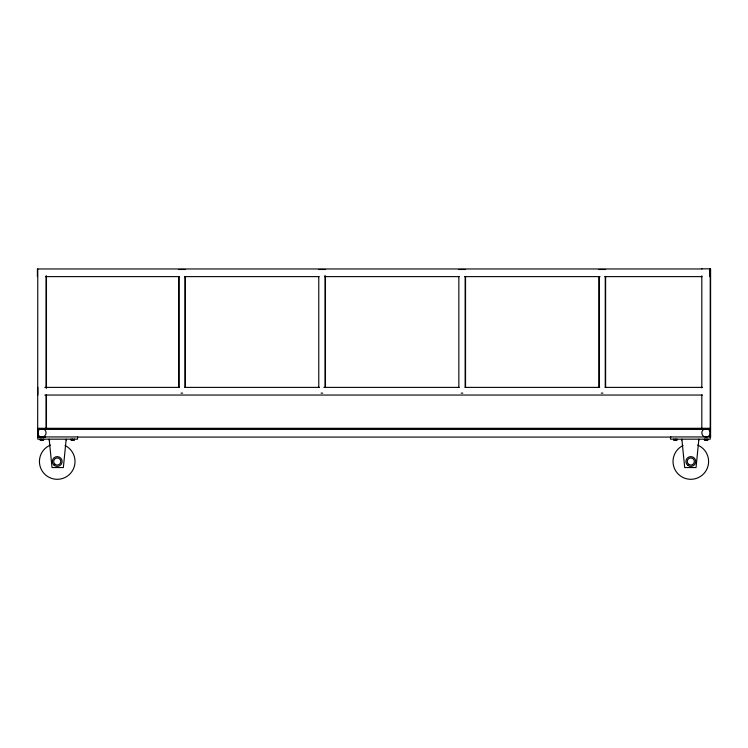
<?xml version="1.0" encoding="UTF-8"?>
<svg xmlns="http://www.w3.org/2000/svg" width="748" height="748" viewBox="0 0 748 748"><rect width="100%" height="100%" fill="white"/><g stroke="black" fill="none" stroke-linecap="round" stroke-linejoin="round"><path stroke-width="1.12" d="M701.82 268.841L710.6 268.841L710.6 437.075M702.007 268.971L37.4 268.971L37.4 276.629M178.688 269.486L185.364 269.486M318.77 269.486L325.455 269.486M458.851 269.486L465.536 269.486M598.942 269.486L605.618 269.486M45.572 276.629L179.024 276.629M184.485 276.629L319.116 276.629M324.576 276.629L459.197 276.629M464.658 276.629L600.074 276.629M604.739 276.629L702.007 276.629M44.824 387.389L179.445 387.389M184.906 387.389L319.536 387.389M323.828 387.389L459.235 387.389M465.078 387.389L599.7 387.389M605.16 387.389L702.428 387.389M181.025 393.13L182.652 393.13M321.107 393.13L322.734 393.13M461.189 393.13L462.825 393.13M601.27 393.13L602.907 393.13M44.824 395.047L702.428 395.047M710.226 428.295L38.195 428.295L38.195 429.417L710.226 429.417M37.821 436.944L77.54 436.944L77.54 439.179L37.821 439.179L37.821 429.417M710.6 436.944L670.507 436.944L670.507 439.179L710.226 439.179L710.226 268.841M45.516 437.075L37.681 437.075L37.774 268.971M77.512 437.075L670.909 437.075M709.805 268.971L709.805 276.629M708.001 439.179L708.001 440.076L704.41 440.076L704.41 439.179M707.486 439.179L707.486 440.076M706.458 439.179L706.458 440.076M705.944 439.179L705.944 440.076M704.925 439.179L704.925 440.076M701.82 275.844L701.82 387.913M701.82 394.916L701.82 428.772M698.875 440.076L698.875 439.179L696.042 467.556L684.691 467.556L681.858 439.179L681.858 440.076M676.987 439.179L676.987 440.076L673.742 440.076L673.742 439.179M676.828 439.179L676.828 440.076M675.453 439.179L675.453 440.076M675.285 439.179L675.285 440.076M673.911 439.179L673.911 440.076M605.618 276.48L605.618 387.305M605.244 276.48L605.244 387.305M599.316 276.48L599.316 387.305M598.942 276.48L598.942 387.305M465.536 276.48L465.536 387.305M465.153 276.48L465.153 387.305M458.851 276.48L458.851 387.305M325.455 276.48L325.455 387.305M325.071 275.32L325.071 387.305M318.77 276.48L318.77 387.305M185.364 276.48L185.364 387.305M184.99 276.48L184.99 387.305M179.062 276.48L179.062 387.305M178.688 276.48L178.688 387.305M74.295 439.179L74.295 440.076L71.051 440.076L71.051 439.179M74.136 439.179L74.136 440.076M72.752 439.179L72.752 440.076M72.593 439.179L72.593 440.076M71.219 439.179L71.219 440.076M66.189 440.076L66.189 439.179L63.356 467.556L52.005 467.556L49.172 439.179L49.172 440.076M46.46 275.975L46.46 388.044M46.46 395.047L46.46 428.903M46.086 275.975L46.086 388.044M46.086 395.047L46.086 428.903M43.636 439.179L43.636 440.076L40.037 440.076L40.037 439.179M43.122 439.179L43.122 440.076M42.094 439.179L42.094 440.076M41.579 439.179L41.579 440.076M40.551 439.179L40.551 440.076M38.195 436.561L38.195 437.075M37.821 387.389L37.821 395.047M65.039 445.528A17.793 17.793 0 0 1 70.91 472.895A17.793 17.793 0 0 1 42.926 472.091A17.793 17.793 0 0 1 50.368 445.097M697.678 445.097A17.793 17.793 0 0 1 705.112 472.091A17.793 17.793 0 0 1 677.136 472.895A17.793 17.793 0 0 1 682.999 445.528M55.09 464.33A3.544 3.544 0 0 0 60.756 461.965A3.544 3.544 0 0 0 55.866 458.244A3.544 3.544 0 0 0 55.09 464.33M687.805 465.396A4.909 4.909 0 0 0 695.668 462.171A4.909 4.909 0 0 0 688.945 456.972A4.909 4.909 0 0 0 687.805 465.396M688.637 464.312A3.544 3.544 0 0 0 694.322 461.984A3.544 3.544 0 0 0 689.46 458.234A3.544 3.544 0 0 0 688.637 464.312M39.775 436.505A4.198 4.198 0 0 0 46.086 432.868A4.198 4.198 0 0 0 39.775 429.23A4.198 4.198 0 0 0 39.775 436.505M703.915 436.505A4.198 4.198 0 0 0 710.226 432.868A4.198 4.198 0 0 0 703.915 429.23A4.198 4.198 0 0 0 703.915 436.505M54.258 465.415A4.909 4.909 0 0 0 62.103 462.133A4.909 4.909 0 0 0 55.343 456.981A4.909 4.909 0 0 0 54.258 465.415"/></g></svg>
